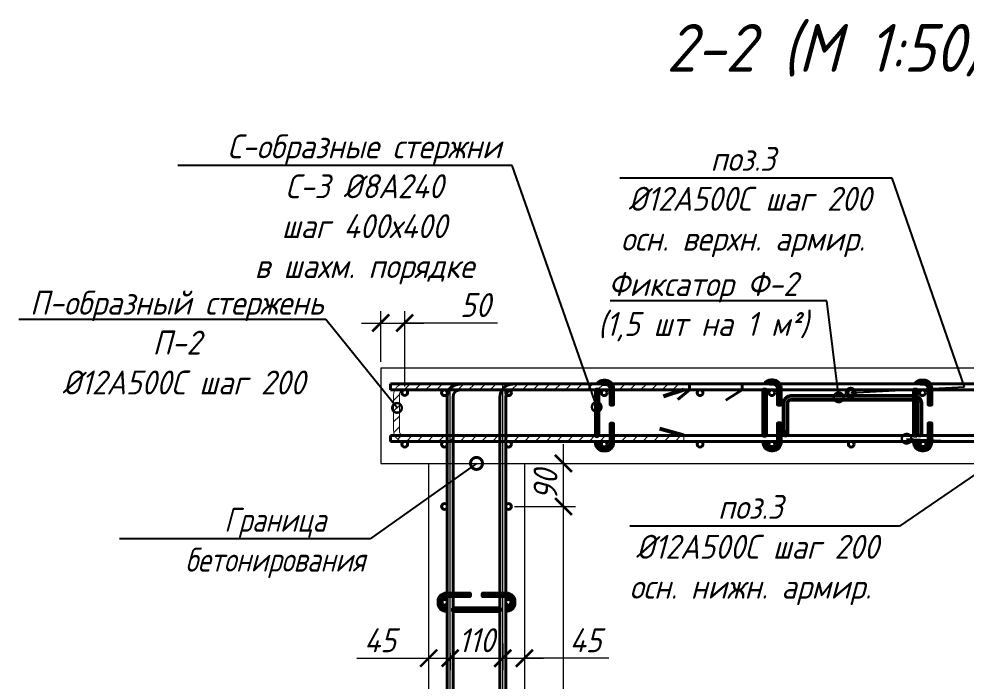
# Model space of a CAD drawing. Header units: millimetres. Extents: x 504091 to 2165846, y 135022 to 442887.
# Drawn here: x 1164276 to 1166255, y 229651 to 231034 of the extents above; entities that cross this region are included whole.
import ezdxf
from ezdxf import colors
from ezdxf.entities.mleader import LeaderData, LeaderLine
from ezdxf.math import Vec2, Vec3

# ---------------------------------------------------------------- set-up
doc = ezdxf.new("R2010")
doc.units = ezdxf.units.MM
doc.layers.get('Defpoints').update_dxf_attribs({"color": 255})
doc.layers.add('!Defpoints', color=255, linetype='Continuous', lineweight=5, plot=False)
for name, color, linetype, lineweight in [('Аннотация', 7, 'Continuous', 9), ('Арматура 12', 26, 'Continuous', 50), ('К_Арматура 8', 134, 'Continuous', 50), ('КР_Арматура 12', 174, 'Continuous', 40), ('Монолит тонкий', 204, 'Continuous', 9), ('Размер', 7, 'Continuous', 13), ('Размеры КР', 164, 'Continuous', 9)]:
    doc.layers.add(name, color=color, linetype=linetype, lineweight=lineweight)
doc.styles.add('GOST 2.304_new', font='isocpeur.ttf', dxfattribs={"width": 0.9, "oblique": 15})
doc.linetypes.add('зигзаг', pattern='A,0.00254,-5.08,[131,ltypeshp.shx,S=5.08,R=0,X=-5.08,Y=0],-10.16,[131,ltypeshp.shx,S=5.08,R=180,X=5.08,Y=0],-5.08', length=20.32254)
doc.dimstyles.new('SPDS 1_20', dxfattribs={"dimscale": 20, "dimtxt": 2.5, "dimasz": 1.77, "dimexe": 1.25, "dimexo": 0.625, "dimtad": 1, "dimdec": 0, "dimrnd": 0.001, "dimtxsty": 'GOST 2.304_new', "dimblk": 'ARCHTICK', "dimcen": 2.5, "dimdle": 2, "dimclrt": 256, "dimadec": 0, "dimazin": 2, "dimtfac": 0.75, "dimtdec": 0, "dimtmove": 1, "dimatfit": 3, "dimfxl": 0, "dimtolj": 1, "dimlwd": 9, "dimlwe": 9, "dimarcsym": 0})

# ---------------------------------------------------------------- blocks, each defined once
blk = doc.blocks.new('_DotSmall')
at = {"color": 0, "linetype": 'ByBlock', "lineweight": 35, "const_width": 0.5}
blk.add_lwpolyline([(-0.0625, 0, 1), (0.0625, 0, 1)], format="xyb", close=True, dxfattribs=at)
blk = doc.blocks.new('A$C1D3C264A')
at = {"layer": 'К_Арматура 8', "ltscale": 40}
for p, q in [((-269, 91), (-11, 91)), ((-269, 83), (-11, 83)), ((-284, 76), (-284, 12)), ((-276, 76), (-276, 12)), ((-4, 76), (-4, 12)), ((4, 76), (4, 12))]:
    blk.add_line(p, q, dxfattribs=at)
blk.add_circle((-280, 12), 4, dxfattribs=at)
for centre, radius, start, end in [((-269, 76), 15, 90, 180), ((-269, 76), 7, 90, 180), ((-11, 76), 15, 0, 90), ((-11, 76), 7, 0, 90), ((0, 12), 4, 180, 0)]:
    blk.add_arc(centre, radius, start, end, dxfattribs=at)
blk = doc.blocks.new('_ArchTick')
at = {"color": 0, "linetype": 'ByBlock', "const_width": 0.15}
blk.add_lwpolyline([(-0.5, -0.5), (0.5, 0.5)], dxfattribs=at)
blk = doc.blocks.new('*D2314')
at = {"layer": 'Defpoints', "color": 0, "lineweight": 20, "transparency": 16777216}
for p in [(1165299.3, 230015.3), (1165414, 230015.3), (1165299.3, 228215.3)]:
    blk.add_point(p, dxfattribs=at)
at = {"layer": 'Размеры КР', "color": 0, "lineweight": 9, "transparency": 16777216}
for p, q in [((1165414, 228175.3), (1165414, 230055.3)), ((1165311.8, 230015.3), (1165439, 230015.3)), ((1165311.8, 228215.3), (1165439, 228215.3))]:
    blk.add_line(p, q, dxfattribs=at)
at = {"layer": 'Размеры КР', "color": 0, "lineweight": 9, "transparency": 16777216, "xscale": 35.4, "yscale": 35.4, "zscale": 35.4}
for p, rotation in [((1165414, 230015.3), 90), ((1165414, 228215.3), 270)]:
    blk.add_blockref('_ArchTick', p, dxfattribs=dict(at, rotation=rotation))
at = {"layer": 'Размеры КР', "lineweight": 20, "transparency": 16777216, "insert": (1165376.5, 229115.3), "char_height": 50, "attachment_point": 5, "rotation": 90, "style": 'GOST 2.304_new'}
blk.add_mtext('\\A1;200х9=1800', dxfattribs=at)
blk = doc.blocks.new('*D2312')
at = {"layer": 'Defpoints', "color": 0, "lineweight": 20, "transparency": 16777216}
for p in [(1165356.7, 230105.3), (1165414, 230105.3), (1165299.3, 230015.3)]:
    blk.add_point(p, dxfattribs=at)
at = {"layer": 'Размеры КР', "color": 0, "lineweight": 9, "transparency": 16777216}
for p, q in [((1165414, 229975.3), (1165414, 230145.3)), ((1165369.2, 230105.3), (1165439, 230105.3)), ((1165311.8, 230015.3), (1165439, 230015.3))]:
    blk.add_line(p, q, dxfattribs=at)
at = {"layer": 'Размеры КР', "color": 0, "lineweight": 9, "transparency": 16777216, "xscale": 35.4, "yscale": 35.4, "zscale": 35.4}
for p, rotation in [((1165414, 230105.3), 90), ((1165414, 230015.3), 270)]:
    blk.add_blockref('_ArchTick', p, dxfattribs=dict(at, rotation=rotation))
at = {"layer": 'Размеры КР', "lineweight": 20, "transparency": 16777216, "insert": (1165376.5, 230060.3), "char_height": 50, "attachment_point": 5, "rotation": 90, "style": 'GOST 2.304_new'}
blk.add_mtext('\\A1;90', dxfattribs=at)
blk = doc.blocks.new('*D2323')
at = {"layer": 'Defpoints', "color": 0, "lineweight": 20, "transparency": 16777216}
for p in [(1165132.3, 229721.1), (1165177.3, 229721.1), (1165177.3, 229698.4)]:
    blk.add_point(p, dxfattribs=at)
at = {"layer": 'Размеры КР', "color": 0, "lineweight": 9, "transparency": 16777216}
for p, q in [((1165132.3, 229708.6), (1165132.3, 229673.4)), ((1165177.3, 229708.6), (1165177.3, 229673.4)), ((1164982.3, 229698.4), (1165132.3, 229698.4)), ((1165092.3, 229698.4), (1165217.3, 229698.4))]:
    blk.add_line(p, q, dxfattribs=at)
at = {"layer": 'Размеры КР', "color": 0, "lineweight": 9, "transparency": 16777216, "xscale": 35.4, "yscale": 35.4, "zscale": 35.4, "rotation": 180}
blk.add_blockref('_ArchTick', (1165132.3, 229698.4), dxfattribs=at)
at = {"layer": 'Размеры КР', "color": 0, "lineweight": 9, "transparency": 16777216, "xscale": 35.4, "yscale": 35.4, "zscale": 35.4}
blk.add_blockref('_ArchTick', (1165177.3, 229698.4), dxfattribs=at)
at = {"layer": 'Размеры КР', "lineweight": 20, "transparency": 16777216, "insert": (1165030.7, 229735.9), "char_height": 50, "attachment_point": 5, "style": 'GOST 2.304_new'}
blk.add_mtext('\\A1;45', dxfattribs=at)
blk = doc.blocks.new('*D2324')
at = {"layer": 'Defpoints', "color": 0, "lineweight": 20, "transparency": 16777216}
for p in [(1165287.3, 229741.4), (1165177.3, 229721.1), (1165287.3, 229698.4)]:
    blk.add_point(p, dxfattribs=at)
at = {"layer": 'Размеры КР', "color": 0, "lineweight": 9, "transparency": 16777216}
for p, q in [((1165287.3, 229728.9), (1165287.3, 229673.4)), ((1165177.3, 229708.6), (1165177.3, 229673.4)), ((1165137.3, 229698.4), (1165327.3, 229698.4))]:
    blk.add_line(p, q, dxfattribs=at)
at = {"layer": 'Размеры КР', "color": 0, "lineweight": 9, "transparency": 16777216, "xscale": 35.4, "yscale": 35.4, "zscale": 35.4, "rotation": 180}
blk.add_blockref('_ArchTick', (1165177.3, 229698.4), dxfattribs=at)
at = {"layer": 'Размеры КР', "color": 0, "lineweight": 9, "transparency": 16777216, "xscale": 35.4, "yscale": 35.4, "zscale": 35.4}
blk.add_blockref('_ArchTick', (1165287.3, 229698.4), dxfattribs=at)
at = {"layer": 'Размеры КР', "lineweight": 20, "transparency": 16777216, "insert": (1165232.3, 229735.9), "char_height": 50, "attachment_point": 5, "style": 'GOST 2.304_new'}
blk.add_mtext('\\A1;110', dxfattribs=at)
blk = doc.blocks.new('*D2325')
at = {"layer": 'Defpoints', "color": 0, "lineweight": 20, "transparency": 16777216}
for p in [(1165332.3, 229751), (1165287.3, 229741.4), (1165332.3, 229698.4)]:
    blk.add_point(p, dxfattribs=at)
at = {"layer": 'Размеры КР', "color": 0, "lineweight": 9, "transparency": 16777216}
for p, q in [((1165287.3, 229728.9), (1165287.3, 229673.4)), ((1165332.3, 229738.5), (1165332.3, 229673.4)), ((1165247.3, 229698.4), (1165372.3, 229698.4)), ((1165508.5, 229698.4), (1165332.3, 229698.4))]:
    blk.add_line(p, q, dxfattribs=at)
at = {"layer": 'Размеры КР', "color": 0, "lineweight": 9, "transparency": 16777216, "xscale": 35.4, "yscale": 35.4, "zscale": 35.4, "rotation": 180}
blk.add_blockref('_ArchTick', (1165287.3, 229698.4), dxfattribs=at)
at = {"layer": 'Размеры КР', "color": 0, "lineweight": 9, "transparency": 16777216, "xscale": 35.4, "yscale": 35.4, "zscale": 35.4}
blk.add_blockref('_ArchTick', (1165332.3, 229698.4), dxfattribs=at)
at = {"layer": 'Размеры КР', "lineweight": 20, "transparency": 16777216, "insert": (1165460, 229735.9), "char_height": 50, "attachment_point": 5, "style": 'GOST 2.304_new'}
blk.add_mtext('\\A1;45', dxfattribs=at)
blk = doc.blocks.new('*D2326')
at = {"layer": 'Defpoints', "color": 0, "lineweight": 20, "transparency": 16777216}
for p in [(1165082.3, 230398.7), (1165032.3, 230305.3), (1165082.3, 230253.4)]:
    blk.add_point(p, dxfattribs=at)
at = {"layer": 'Размеры КР', "color": 0, "lineweight": 9, "transparency": 16777216}
for p, q in [((1165032.3, 230317.8), (1165032.3, 230423.7)), ((1165082.3, 230265.9), (1165082.3, 230423.7)), ((1164992.3, 230398.7), (1165122.3, 230398.7)), ((1165275.9, 230398.7), (1165082.3, 230398.7))]:
    blk.add_line(p, q, dxfattribs=at)
at = {"layer": 'Размеры КР', "color": 0, "lineweight": 9, "transparency": 16777216, "xscale": 35.4, "yscale": 35.4, "zscale": 35.4, "rotation": 180}
blk.add_blockref('_ArchTick', (1165032.3, 230398.7), dxfattribs=at)
at = {"layer": 'Размеры КР', "color": 0, "lineweight": 9, "transparency": 16777216, "xscale": 35.4, "yscale": 35.4, "zscale": 35.4}
blk.add_blockref('_ArchTick', (1165082.3, 230398.7), dxfattribs=at)
at = {"layer": 'Размеры КР', "lineweight": 20, "transparency": 16777216, "insert": (1165229.7, 230436.2), "char_height": 50, "attachment_point": 5, "style": 'GOST 2.304_new'}
blk.add_mtext('\\A1;50', dxfattribs=at)

msp = doc.modelspace()

# ---------------------------------------------------------------- hatches: boundary and pattern name
at = {"layer": 'Размер', "lineweight": 13, "transparency": 33554687}
h = msp.add_hatch(dxfattribs=at)
h.set_pattern_fill('ANSI31', color=256, scale=5)
edge = h.paths.add_edge_path()
edge.add_line((1165665.3228, 230271.0796), (1165081.1207, 230270.9526))
edge.add_arc((1165081.1207, 230249.0526), 21.9, 90, 180)
edge.add_line((1165059.2207, 230249.0526), (1165059.2207, 230173.2574))
edge.add_arc((1165081.1207, 230173.2574), 21.9, 180, 270)
edge.add_line((1165081.1207, 230151.3574), (1165665.3228, 230151.3574))
edge.add_line((1165665.3228, 230151.3574), (1165665.3228, 230163.3574))
edge.add_line((1165665.3228, 230163.3574), (1165081.1207, 230163.3574))
edge.add_arc((1165081.1207, 230173.2574), 9.9, 180, 270, ccw=False)
edge.add_line((1165071.2207, 230173.2574), (1165071.2207, 230249.0526))
edge.add_arc((1165081.1207, 230249.0526), 9.9, 90, 180, ccw=False)
edge.add_line((1165081.1207, 230258.9526), (1165665.3228, 230259.0796))
edge.add_line((1165665.3228, 230259.0796), (1165665.3228, 230271.0796))

# ---------------------------------------------------------------- linework, layer by layer
at = {"layer": '!Defpoints', "lineweight": 15, "ltscale": 100}
msp.add_line((1165177.3305, 227921.3189), (1165177.3305, 230258.9541), dxfattribs=at)
msp.add_lwpolyline([(1165311.3305, 227917.3369, -0.414213562), (1165287.3305, 227941.3369), (1165287.3305, 230270.9781)], format="xyb", dxfattribs=at)
at = {"layer": 'Арматура 12', "lineweight": 53, "ltscale": 20}
for p, q in [((1165665.3228, 230259.0796), (1165623.0029, 230245.2996)), ((1165665.3228, 230163.3574), (1165615.2002, 230177.811))]:
    msp.add_line(p, q, dxfattribs=at)
msp.add_lwpolyline([(1165665.3228, 230271.0796, 2, 2, 0), (1165081.1207, 230270.9526, 2, 2, 0.414213562), (1165059.2207, 230249.0526, 2, 2, 0), (1165059.2207, 230173.2574, 2, 2, 0.414213562), (1165081.1207, 230151.3574, 2, 2, 0), (1165665.3228, 230151.3574, 2, 2, 0), (1165665.3228, 230163.3574, 2, 2, 0), (1165081.1207, 230163.3574, 2, 2, -0.414213562), (1165071.2207, 230173.2574, 2, 2, 0), (1165071.2207, 230249.0526, 2, 2, -0.414213562), (1165081.1207, 230258.9526, 2, 2, 0), (1165665.3228, 230259.0796, 0, 0, 0)], format="xyseb", close=True, dxfattribs=at)
for points in [[(1165493.512, 230270.9709, -0.106610568), (1165497.8243, 230271.8747), (1165501.6695, 230271.8747, -0.414213562), (1165512.1695, 230261.3747), (1165512.1695, 230228.3343), (1165518.1695, 230228.3343), (1165518.1695, 230261.3747, 0.414213562), (1165501.6695, 230277.8747), (1165497.8243, 230277.8747, 0.242110317), (1165484.3906, 230270.9709, 0.242110317)], [(1165843.512, 230271.3574, -0.106610568), (1165847.8243, 230272.2612), (1165851.6695, 230272.2612, -0.414213562), (1165862.1695, 230261.7612), (1165862.1695, 230228.7208), (1165868.1695, 230228.7208), (1165868.1695, 230261.7612, 0.414213562), (1165851.6695, 230278.2612), (1165847.8243, 230278.2612, 0.242110317), (1165834.3906, 230271.3574, 0.242110317)], [(1166158.2379, 230271.339, -0.106610568), (1166162.5501, 230272.2429), (1166166.3954, 230272.2429, -0.414213562), (1166176.8954, 230261.7429), (1166176.8954, 230228.7025), (1166182.8954, 230228.7025), (1166182.8954, 230261.7429, 0.414213562), (1166166.3954, 230278.2429), (1166162.5501, 230278.2429, 0.242110317), (1166149.1165, 230271.339, 0.242110317)], [(1165481.3243, 230150.9709), (1165481.3243, 230149.2147, 0.414213562), (1165497.8243, 230132.7147), (1165501.6695, 230132.7147, 0.414213562), (1165518.1695, 230149.2147), (1165518.1695, 230188.1446), (1165512.1695, 230188.1446), (1165512.1695, 230149.2147, -0.414213562), (1165501.6695, 230138.7147), (1165497.8243, 230138.7147, -0.414213562), (1165487.3243, 230149.2147), (1165487.3243, 230150.9709)], [(1165831.3243, 230151.3574), (1165831.3243, 230149.6012, 0.414213562), (1165847.8243, 230133.1012), (1165851.6695, 230133.1012, 0.414213562), (1165868.1695, 230149.6012), (1165868.1695, 230188.5311), (1165862.1695, 230188.5311), (1165862.1695, 230149.6012, -0.414213562), (1165851.6695, 230139.1012), (1165847.8243, 230139.1012, -0.414213562), (1165837.3243, 230149.6012), (1165837.3243, 230151.3574)], [(1166146.0501, 230151.339), (1166146.0501, 230149.5829, 0.414213562), (1166162.5501, 230133.0829), (1166166.3954, 230133.0829, 0.414213562), (1166182.8954, 230149.5829), (1166182.8954, 230188.5128), (1166176.8954, 230188.5128), (1166176.8954, 230149.5829, -0.414213562), (1166166.3954, 230139.0829), (1166162.5501, 230139.0829, -0.414213562), (1166152.0501, 230149.5829), (1166152.0501, 230151.339)], [(1165171.3305, 229796.9245), (1165169.8305, 229796.9245, -0.414213562), (1165153.3305, 229813.4245), (1165153.3305, 229817.2698, -0.414213562), (1165169.8305, 229833.7698), (1165218.7604, 229833.7698), (1165218.7604, 229827.7698), (1165169.8305, 229827.7698, 0.414213562), (1165159.3305, 229817.2698), (1165159.3305, 229813.4245, 0.414213562), (1165169.8305, 229802.9245), (1165171.3305, 229802.9245)], [(1165293.3305, 229803.0301, 0.460305877), (1165305.3305, 229813.4245), (1165305.3305, 229817.2698, 0.414213562), (1165294.8305, 229827.7698), (1165245.9149, 229827.7698), (1165245.9149, 229833.7698), (1165294.8305, 229833.7698, -0.414213562), (1165311.3305, 229817.2698), (1165311.3305, 229813.4245, -0.441038441), (1165293.3305, 229796.9757, -0.242110317)]]:
    msp.add_lwpolyline(points, format="xyb", dxfattribs=at)
for points in [[(1165487.3243, 230162.9709), (1165487.3243, 230258.9709), (1165481.3243, 230258.9709), (1165481.3243, 230162.9709)], [(1165837.3243, 230163.3574), (1165837.3243, 230259.3574), (1165831.3243, 230259.3574), (1165831.3243, 230163.3574)], [(1166152.0501, 230163.339), (1166152.0501, 230259.339), (1166146.0501, 230259.339), (1166146.0501, 230163.339)], [(1165183.3305, 229802.9245), (1165281.3305, 229802.9245), (1165281.3305, 229796.9245), (1165183.3305, 229796.9245)]]:
    msp.add_lwpolyline(points, close=True, dxfattribs=at)
at = {"layer": 'КР_Арматура 12', "ltscale": 12}
for p, q in [((1166912.3305, 230271.3574), (1165052.3305, 230271.3574)), ((1165052.3305, 230271.3574), (1165052.3305, 230259.3574)), ((1165677.3305, 230259.0628), (1165677.3305, 230271.3574)), ((1165787.3304, 230259.3087), (1165787.3304, 230271.3574)), ((1166912.3305, 230259.3574), (1165052.3305, 230259.3574)), ((1165677.3305, 230259.3574), (1165652.8638, 230239.1607)), ((1165787.3304, 230259.3087), (1165753.0162, 230237.4042)), ((1165052.3305, 230163.3574), (1166912.3305, 230163.3574)), ((1165052.3305, 230163.3574), (1165052.3305, 230151.3574)), ((1165052.3305, 230151.3574), (1166912.3305, 230151.3574))]:
    msp.add_line(p, q, dxfattribs=at)
for points in [[(1165201.3305, 227911.3369, -0.414213562), (1165171.3305, 227941.3369), (1165171.3305, 230243.9919, -0.414019902), (1165198.3127, 230270.9919), (1165677.3225, 230271.3087)], [(1165311.3305, 227911.3369, -0.414213562), (1165281.3305, 227941.3369), (1165281.3305, 230243.9919, -0.414019902), (1165308.3127, 230270.9919), (1165787.3225, 230271.3087)], [(1165201.3305, 227923.3369, -0.414213562), (1165183.3305, 227941.3369), (1165183.3305, 230243.9919, -0.414019902), (1165198.3206, 230258.9919), (1165677.3304, 230259.3087)], [(1165311.3305, 227923.3369, -0.414213562), (1165293.3305, 227941.3369), (1165293.3305, 230243.9919, -0.414019902), (1165308.3206, 230258.9919), (1165787.3304, 230259.3087)]]:
    msp.add_lwpolyline(points, format="xyb", dxfattribs=at)
for centre in [(1165082.3305, 230253.3574), (1165165.3305, 230252.9709), (1165299.3305, 230252.9709), (1165499.3305, 230252.9709), (1165699.3305, 230252.9709), (1165849.3305, 230252.9709), (1166014.0564, 230252.9526), (1166164.0564, 230252.9526), (1165082.3305, 230145.3574), (1165165.3305, 230145.3574), (1165299.3305, 230145.3574), (1165499.3305, 230145.3574), (1165699.3305, 230145.3574), (1165849.3305, 230145.3574), (1166015.3305, 230145.3574), (1166165.3305, 230145.3574), (1165165.3305, 230015.3471), (1165299.3305, 230015.3471), (1165165.3305, 229815.3471), (1165299.3305, 229815.3471)]:
    msp.add_circle(centre, 6, dxfattribs=at)
at = {"layer": 'Монолит тонкий', "lineweight": 15, "ltscale": 100}
for p, q in [((1165032.3305, 230305.3471), (1165032.3305, 230105.3471)), ((1165032.3305, 230305.3471), (1166732.3305, 230305.3471)), ((1165032.3305, 230105.3471), (1165132.3305, 230105.3471)), ((1165132.3305, 230105.3471), (1165132.3305, 228165.3471)), ((1165332.3305, 230105.3471), (1165332.3305, 228165.3471)), ((1165332.3305, 230105.3471), (1166732.3305, 230105.3471))]:
    msp.add_line(p, q, dxfattribs=at)
at = {"layer": 'Размеры КР', "linetype": 'зигзаг', "lineweight": 20}
msp.add_line((1165132.3305, 230105.3471), (1165332.3305, 230105.3471), dxfattribs=at)

# ---------------------------------------------------------------- block references
at = {"layer": 'К_Арматура 8', "ltscale": 12}
msp.add_blockref('A$C1D3C264A', (1166157.9316, 230155.3574), dxfattribs=at)

# ---------------------------------------------------------------- texts
at = {"layer": 'Аннотация', "lineweight": 9, "insert": (1164090.7501, 231023.5262), "char_height": 100, "attachment_point": 1, "line_spacing_factor": 1.022766, "style": 'GOST 2.304_new'}
msp.add_mtext_dynamic_manual_height_columns('\\pi1538.23442;2-2 (М 1:50)', width=3792.212584, gutter_width=1000, heights=[793.4837], dxfattribs=at)

# ---------------------------------------------------------------- dimensions: what is measured, and where the dimension line sits
at = {"layer": 'Размеры КР', "lineweight": 20}
for base, p1, p2, picture, middle in [((1165082.3305, 230398.6857), (1165032.3305, 230305.3471), (1165082.3305, 230253.3574), '*D2326', (1165229.6581, 230400.8327)), ((1165177.3305, 229698.439), (1165132.3305, 229721.0942), (1165177.3305, 229721.0942), '*D2323', (1165030.7175, 229700.7346)), ((1165332.3305, 229698.439), (1165287.3305, 229741.4141), (1165332.3305, 229751.0038), '*D2325', (1165460.0062, 229698.439))]:
    dim = msp.add_linear_dim(base=base, p1=p1, p2=p2, dimstyle='SPDS 1_20', dxfattribs=at)
    dim.commit()
    dim.dimension.update_dxf_attribs({"geometry": picture, "text_midpoint": middle, "dimtype": 160})
dim = msp.add_linear_dim(base=(1165413.9633, 230105.3471), p1=(1165299.3305, 230015.3471), p2=(1165356.7018, 230105.3471), angle=90, dimstyle='SPDS 1_20', dxfattribs=at)
dim.commit()
dim.dimension.update_dxf_attribs({"geometry": '*D2312', "text_midpoint": (1165413.9633, 230060.3471), "dimtype": 160})
dim = msp.add_linear_dim(base=(1165413.9633, 230015.3471), p1=(1165299.3305, 228215.3471), p2=(1165299.3305, 230015.3471), angle=90, text='200х9=<>', dimstyle='SPDS 1_20', dxfattribs=at)
dim.commit()
dim.dimension.update_dxf_attribs({"geometry": '*D2314', "text_midpoint": (1165376.4633, 229115.3471)})
dim = msp.add_linear_dim(base=(1165287.3305, 229698.439), p1=(1165177.3305, 229721.0942), p2=(1165287.3305, 229741.4141), dimstyle='SPDS 1_20', dxfattribs=at)
dim.commit()
dim.dimension.update_dxf_attribs({"geometry": '*D2324', "text_midpoint": (1165232.3305, 229735.939)})

# ---------------------------------------------------------------- leaders
at = {"layer": 'Размер', "ltscale": 20}
ml = msp.add_multileader_mtext('Standard', dxfattribs=at)
ml.set_content('\\A1;С-образные стержни С-3 %%C8А240\\Pшаг 400х400\\Pв шахм. порядке ', color=256, style='GOST 2.304_new')
ml.set_leader_properties()
ml.set_arrow_properties(name='DOTSMALL')
ml.build(insert=Vec2(0, 0))
ml.multileader.update_dxf_attribs({"text_left_attachment_type": 6, "text_right_attachment_type": 6, "arrow_head_size": 40})
ctx = ml.context
ctx.base_point, ctx.char_height, ctx.arrow_head_size, ctx.landing_gap_size, ctx.plane_origin = Vec3(1164697.0417, 230727.7404), 50, 40, 0, Vec3(1167846.1119, 261095.9476)
ctx.left_attachment, ctx.right_attachment, ctx.text_align_type = 6, 6, 1
notes = []
notes.append((ctx, [(1, (1, 1, 0), (1165306.9263, 230727.7404), (-1, 0), 8, [(1, [(1165483.4336, 230223.3798)], 0, [])])]))
ctx.mtext.insert, ctx.mtext.width, ctx.mtext.alignment, ctx.mtext.flow_direction = Vec3(1164997.984, 230792.7404), 683.83765, 2, 5
ml = msp.add_multileader_mtext('Standard', dxfattribs=at)
ml.set_content('\\A1;поз.3\\P %%C12А500С шаг 200\\Pосн. верхн. армир.', color=256, style='GOST 2.304_new')
ml.set_leader_properties()
ml.set_arrow_properties(name='DOTSMALL')
ml.build(insert=Vec2(0, 0))
ml.multileader.update_dxf_attribs({"text_left_attachment_type": 6, "text_right_attachment_type": 6, "arrow_head_size": 40})
ctx = ml.context
ctx.base_point, ctx.char_height, ctx.arrow_head_size, ctx.landing_gap_size, ctx.plane_origin = Vec3(1165485.4179, 230701.5565), 50, 40, 0, Vec3(1168426.5126, 259962.0204)
ctx.left_attachment, ctx.right_attachment, ctx.text_align_type = 6, 6, 1
notes.append((ctx, [(1, (1, 1, 0), (1166100.4052, 230701.5565), (-1, 0), 8, [(1, [(1166014.0564, 230252.9526), (1166252.0965, 230265.3574)], 0, [])])]))
ctx.mtext.insert, ctx.mtext.width, ctx.mtext.alignment, ctx.mtext.flow_direction = Vec3(1165788.9116, 230766.5565), 896.133701, 2, 5
ml = msp.add_multileader_mtext('Standard', dxfattribs=at)
ml.set_content('\\A1;Фиксатор Ф-2 \\P(1,5 шт на 1 м²)', color=256, style='GOST 2.304_new')
ml.set_leader_properties()
ml.set_arrow_properties(name='DOTSMALL')
ml.build(insert=Vec2(0, 0))
ml.multileader.update_dxf_attribs({"text_left_attachment_type": 6, "text_right_attachment_type": 6, "arrow_head_size": 40})
ctx = ml.context
ctx.base_point, ctx.char_height, ctx.arrow_head_size, ctx.landing_gap_size, ctx.plane_origin = Vec3(1165454.5962, 230445.0929), 50, 40, 0, Vec3(1166579.0995, 259749.4034)
ctx.left_attachment, ctx.right_attachment, ctx.text_align_type = 6, 6, 1
notes.append((ctx, [(1, (1, 1, 0), (1165964.3143, 230445.0929), (-1, 0), 8, [(1, [(1165989.0482, 230243.3419)], 0, [])])]))
ctx.mtext.insert, ctx.mtext.width, ctx.mtext.alignment, ctx.mtext.flow_direction = Vec3(1165705.4552, 230505.0929), 543.43425, 2, 5
ml = msp.add_multileader_mtext('Standard', dxfattribs=at)
ml.set_content('\\A1;П-образный стержень П-2\\P %%C12А500С шаг 200', color=256, style='GOST 2.304_new')
ml.set_leader_properties()
ml.set_arrow_properties(name='DOTSMALL')
ml.build(insert=Vec2(0, 0))
ml.multileader.update_dxf_attribs({"text_left_attachment_type": 6, "text_right_attachment_type": 6, "arrow_head_size": 40})
ctx = ml.context
ctx.base_point, ctx.char_height, ctx.arrow_head_size, ctx.landing_gap_size, ctx.plane_origin = Vec3(1164302.7381, 230406.113), 50, 40, 0, Vec3(1166847.0111, 260117.7084)
ctx.left_attachment, ctx.right_attachment, ctx.text_align_type = 6, 6, 1
notes.append((ctx, [(1, (1, 1, 0), (1164917.7254, 230406.113), (-1, 0), 8, [(1, [(1165066.2901, 230221.3202)], 0, [])])]))
ctx.mtext.insert, ctx.mtext.width, ctx.mtext.alignment, ctx.mtext.flow_direction = Vec3(1164606.2318, 230466.113), 627.027399, 2, 5
ml = msp.add_multileader_mtext('Standard', dxfattribs=at)
ml.set_content('\\A1;поз.3\\P %%C12А500С шаг 200\\Pосн. нижн. армир.', color=256, style='GOST 2.304_new')
ml.set_leader_properties()
ml.set_arrow_properties(name='DOTSMALL')
ml.build(insert=Vec2(0, 0))
ml.multileader.update_dxf_attribs({"text_left_attachment_type": 6, "text_right_attachment_type": 6, "arrow_head_size": 40})
ctx = ml.context
ctx.base_point, ctx.char_height, ctx.arrow_head_size, ctx.landing_gap_size, ctx.plane_origin = Vec3(1165501.0425, 229974.4836), 50, 40, 0, Vec3(1167796.3814, 259208.3244)
ctx.left_attachment, ctx.right_attachment, ctx.text_align_type = 6, 6, 1
notes.append((ctx, [(1, (1, 1, 0), (1166116.0298, 229974.4836), (-1, 0), 8, [(0, [(1166130.9509, 230156.9526), (1166365.3305, 230145.3574)], 0, [])])]))
ctx.mtext.insert, ctx.mtext.width, ctx.mtext.alignment, ctx.mtext.flow_direction = Vec3(1165804.5362, 230039.4836), 896.133701, 2, 5
ml = msp.add_multileader_mtext('Standard', dxfattribs=at)
ml.set_content('\\A1;{\\W0.8;Граница бетонирования}', color=256, style='GOST 2.304_new')
ml.set_leader_properties()
ml.set_arrow_properties(name='DOTSMALL')
ml.build(insert=Vec2(0, 0))
ml.multileader.update_dxf_attribs({"text_left_attachment_type": 6, "text_right_attachment_type": 6, "arrow_head_size": 50})
ctx = ml.context
ctx.base_point, ctx.char_height, ctx.arrow_head_size, ctx.landing_gap_size, ctx.plane_origin = Vec3(1164620.8418, 229947.6674), 50, 50, 0, Vec3(1143009.9069, 375815.4986)
ctx.left_attachment, ctx.right_attachment, ctx.text_align_type = 6, 6, 1
notes.append((ctx, [(0, (1, 1, 0), (1165010.2393, 229947.6674), (-1, 0), 8, [(0, [(1165232.3305, 230105.3471)], 0, [])])]))
ctx.mtext.insert, ctx.mtext.rotation, ctx.mtext.width, ctx.mtext.alignment, ctx.mtext.flow_direction = Vec3(1164811.5406, 230012.6674), 6.283185307, 510.454191, 2, 5
for ctx, leaders in notes:
    for number, flags, end, landing, length, lines in leaders:
        leader = LeaderData()
        leader.index, (leader.has_last_leader_line, leader.has_dogleg_vector, leader.attachment_direction) = number, flags
        leader.last_leader_point, leader.dogleg_vector, leader.dogleg_length = Vec3(end), Vec3(landing), length
        for number, points, colour, breaks in lines:
            line = LeaderLine()
            line.index, line.vertices, line.color, line.breaks = number, Vec3.list(points), colors.encode_raw_color(colour), breaks
            leader.lines.append(line)
        ctx.leaders.append(leader)

doc.saveas('drawing.dxf')
